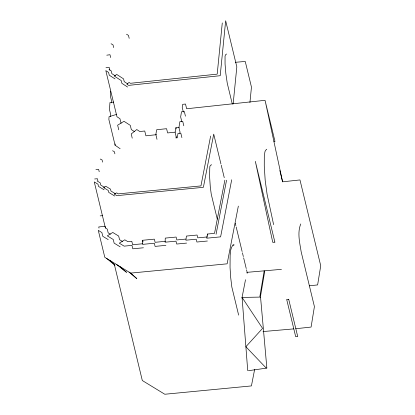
<?xml version="1.0" encoding="UTF-8"?>
<svg xmlns="http://www.w3.org/2000/svg" width="415" height="415" viewBox="0 0 415 415"><rect width="100%" height="100%" fill="white"/><g stroke="black" fill="none" stroke-linecap="round" stroke-linejoin="round"><path stroke-width="0.62" d="M165.383 241.312L155.106 242.303L154.344 239.149L142.62 240.275L142.604 244.368L154.328 243.237L155.091 246.391L165.891 245.353M110.665 91.103L110.359 95.938L111.448 100.446L111.298 102.842M110.4 116.589L110.561 114.006L109.498 109.612L109.944 102.541L113.627 102.09M120.127 148.731L115.09 145.209L115.168 143.922M222.279 22.939L217.201 74.129L130.419 83.301L129.06 82.424L126.917 84.25L128.655 85.376L220.209 75.701L225.661 20.75L236.825 66.898L233.147 103.947M249.929 102.562L251.459 87.124L245.244 61.441L235.372 62.302M110.374 234.2L108.175 232.857L107.267 229.101L105.4 227.965L105.555 226.787M254.628 369.454L251.428 385.919L164.807 394.25L142.309 380.524L114.384 264.557L109.939 260.195M179.104 127.374L175.913 127.711L175.14 132.494L176.468 137.998M175.96 138.013L176.162 136.737M177.257 137.863L177.973 133.469L180.816 133.163L181.9 137.635M179.825 133.184L180.017 131.996L178.938 127.53L179.892 121.631L182.719 121.325L183.804 125.792M260.335 297.316L264.552 272.302L264.199 270.839L259.769 297.104L242.07 297.415L247.724 370.595M224.857 180.162L214.524 233.36L207.459 234.039L206.696 238.2L220.604 236.861L231.695 179.773M210.623 136.068L200.943 185.915L118.27 193.867L116.662 192.887L114.208 194.096L116.76 195.657L203.386 187.326L213.72 134.128L220.941 163.987M216.07 234.247L226.564 180.203M238.34 206.094L227.13 263.821L130.668 273.101L104.798 257.316L98.277 230.356L101.883 232.556L102.79 236.311L108.211 239.616M242.427 298.883L242.07 297.415L245.509 279.726M300.761 223.955C297.145 232.659 299.77 242.894 301.191 251.926L314.414 306.597L311.094 327.067L295.822 328.716M266.726 149.239L265.481 150.469L264.936 151.703L264.303 156.242L264.267 166.047L265.19 180.426L267.089 194.272L273.62 224.65M116.553 114.395L109.052 116.719L108.875 119.525L115.09 145.209M211.686 164.786L210.747 165.144L209.902 166.239L209.751 168.189L209.637 177.096L210.291 186.942L211.251 194.22L217.284 219.151M106.78 55.185L109.985 54.723L110.67 57.54M248.362 370.709L266.767 368.084M226.616 54.007L225.589 54.713L225.044 56.098L225.06 63.957L225.833 73.45L227.244 83.161L232.301 104.061M105.986 67.749L109.192 67.391L109.871 70.202M100.186 215.883L102.697 215.603M105.005 226.268L98.723 226.964L98.998 228.1M265.04 100.316L186.646 108.766L185.5 104.035L182.699 104.336L182.211 107.355L183.357 112.086M273.926 141.546L274.984 141.432L265.159 100.803L282.584 181.817L299.972 179.939L320.733 265.756L317.625 284.918L309.263 285.821M175.078 132.152L167.613 132.94L166.586 128.697L156.652 129.745L155.843 134.533L157.005 139.341M156.559 134.683L145.909 135.809L144.747 131.005L139.819 131.524L136.763 129.547L131.218 133.967L132.235 138.169M94.656 178.979L97.426 178.715L97.888 180.629M207.526 236.913L197.763 237.852L197.078 235.035L186.408 236.062L185.91 240.202L196.217 239.206L196.897 242.023L207.381 241.016M185.821 239.076L176.816 239.943L176.121 237.053L165.263 238.096L165.129 242.199L175.986 241.157L176.686 244.046L186.61 243.091M142.807 243.75L132.629 244.731L131.804 241.317L127.898 241.691L124.811 239.808L119.271 243.169L124.142 246.142L131.991 245.384L132.816 248.803L143.429 247.781M232.836 245L234.127 244.876L232.748 245.405L231.549 247.33L230.574 250.572L230.133 255.599L230.045 267.493L230.662 277.267L231.829 286.983L238.635 315.11M281.458 269.34L246.941 272.339L247.179 273.314M263.011 331.564L293.804 328.888M95.922 169.356L98.651 169.429L99.211 171.758M100.233 159.028L102.074 159.951L102.604 162.125M112.579 150.733L114.369 151.688L114.888 153.83M126.513 34.222L128.474 35.384L129.19 38.351M111.07 43.741L113.03 44.903L113.674 47.569M97.131 180.966L100.202 182.844L100.736 185.059L104.767 187.518M115.583 193.862L110.955 191.04L110.494 189.126L105.742 186.226L103.517 187.575L108.268 190.475L108.73 192.389L114.67 196.015M104.056 189.79L98.511 186.408L97.976 184.193L94.267 181.931L105.4 227.965M122.627 241.577L119.556 239.704L118.674 236.062L112.766 232.457L107.303 235.86L113.264 239.502L114.146 243.143L120.153 246.811M114.338 264.9L114.971 265.284L106.717 258.488M109.057 69.497L111.184 70.872L111.858 73.652L115.365 75.919M127.732 83.913L124.225 81.646L123.556 78.866L116.693 74.43L114.353 76.137L121.216 80.567L121.891 83.348L127.587 87.031M115.028 78.912L109.254 75.182L108.58 72.402L105.809 70.607L116.973 116.755L119.94 118.674L121.061 123.297M134.548 131.664L131.311 129.573L130.294 125.366L124.002 121.299L117.642 125.19L118.763 129.812M116.812 264.646L126.549 272.349L119.785 266.456M129.06 272.121L136.831 278.626L130.668 273.101M266.124 367.965L245.882 346.738L262.576 328.369L242.07 297.415M279.85 170.524L282.584 181.817M221.242 165.232L224.25 177.672M235.269 223.203L235.876 225.719M236.182 226.979L242.121 251.526M242.422 252.787L243.34 256.563M243.641 257.819L246.23 268.521M246.536 269.781L247.143 272.297M185.448 116.2L184.307 111.469L181.495 111.77L180.655 116.937L181.734 121.403M207.459 234.039L207.728 235.165M175.913 127.711L176.209 128.92M142.62 240.275L143.03 241.981M260.553 297.171L266.855 368.048M274.875 242.132L272.759 242.36L255.334 161.352L274.875 242.132M288.695 299.262L286.682 299.438L295.698 336.71L297.716 336.539L288.695 299.262"/></g></svg>
